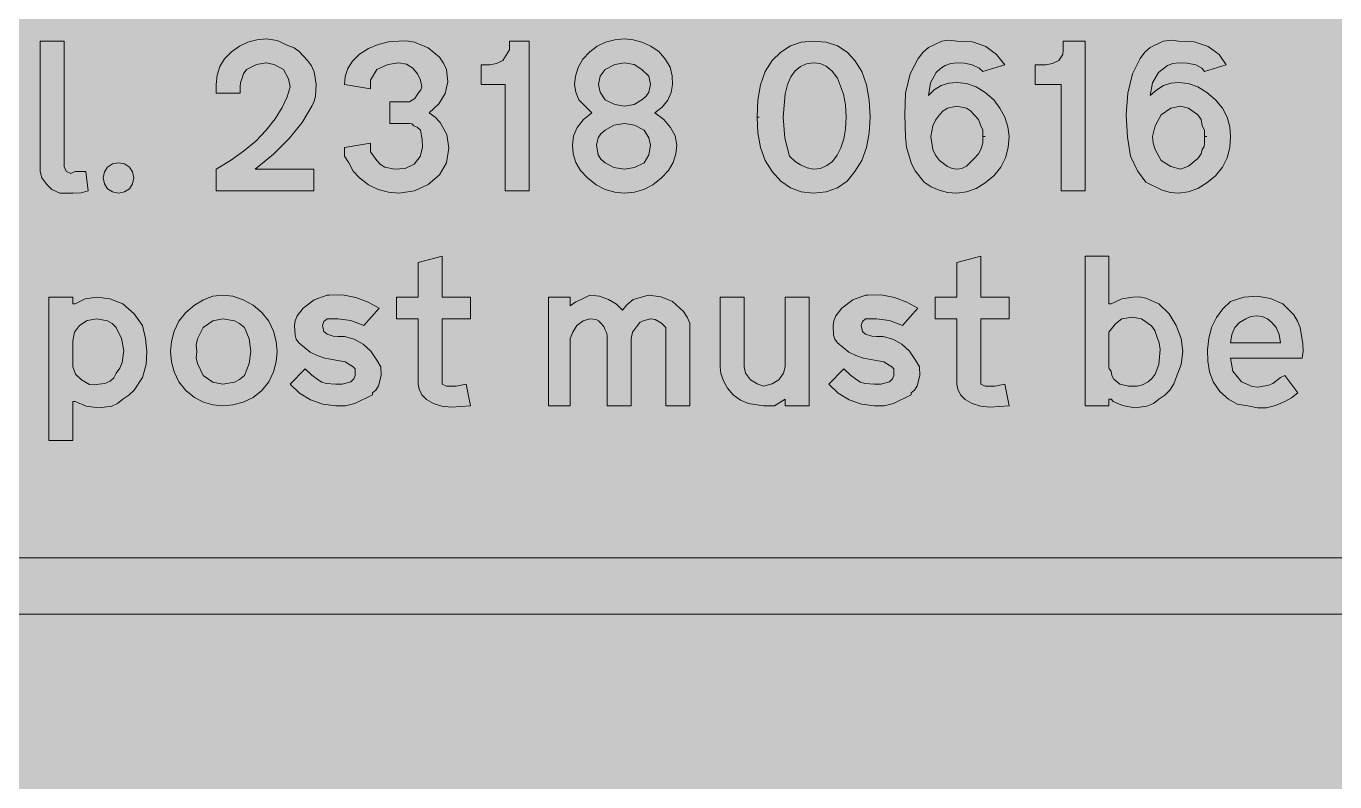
# Model space of a CAD drawing. Header units: metres. Extents: x 10 to 559, y 12 to 260.
# Drawn here: x 344.6 to 453.1, y 136.2 to 198.9 of the extents above; entities that cross this region are included whole.
import ezdxf

# ---------------------------------------------------------------- set-up
doc = ezdxf.new("R2010")
doc.units = ezdxf.units.M
for name, color, linetype, true_color in [('FILL_BLUE_0000FF', 7, 'Continuous', 0x0000ff), ('FILL_WHITE_FFFFFF', 7, 'Continuous', 0xffffff), ('STROKE_WHITE_FFFFFF', 7, 'Continuous', 0xffffff)]:
    doc.layers.add(name, color=color, linetype=linetype, true_color=true_color)

msp = doc.modelspace()

# ---------------------------------------------------------------- hatches: boundary and pattern name
at = {"layer": 'FILL_BLUE_0000FF', "true_color": 0x0000ff}
h = msp.add_hatch(color=7, dxfattribs=at)
h.dxf.hatch_style = 1
h.paths.add_polyline_path([(553.87, 259.97), (555.21, 259.58), (556.42, 258.96), (557.46, 258.12), (558.3, 256.98), (558.92, 255.74), (559.31, 254.42), (559.44, 253.08), (559.44, 19.26), (559.4, 17.91), (559.08, 16.56), (558.41, 15.32), (557.46, 14.22), (556.32, 13.28), (555.08, 12.6), (553.76, 12.2), (552.42, 12.06), (17.46, 12.06), (16.12, 12.19), (14.81, 12.6), (13.56, 13.28), (12.42, 14.22), (11.48, 15.36), (10.8, 16.61), (10.4, 17.92), (10.26, 19.26), (10.26, 253.08), (10.4, 254.34), (10.8, 255.6), (11.48, 256.93), (12.42, 258.12), (13.52, 259.04), (14.12, 259.36), (14.76, 259.56), (16.11, 259.97), (17.46, 260.1), (552.42, 260.1), (553.87, 259.97)])
at = {"layer": 'FILL_WHITE_FFFFFF', "true_color": 0xffffff}
h = msp.add_hatch(color=7, dxfattribs=at)
h.dxf.hatch_style = 1
h.paths.add_polyline_path([(345.78, 197.64), (347.76, 197.64), (347.76, 187.2), (347.94, 186.84), (348.3, 186.66), (348.66, 186.82), (349.02, 186.84), (349.56, 186.84), (349.74, 185.22), (349.18, 185.06), (348.48, 185.04), (347.4, 185.04), (346.73, 185.33), (346.32, 185.76), (345.92, 186.3), (345.78, 186.84), (345.78, 197.64)])
h = msp.add_hatch(color=7, dxfattribs=at)
h.dxf.hatch_style = 1
h.paths.add_polyline_path([(360.36, 193.32), (360.36, 194.04), (360.43, 194.82), (360.65, 195.53), (361.04, 196.17), (361.62, 196.74), (362.3, 197.21), (362.99, 197.55), (363.72, 197.75), (364.5, 197.82), (365.4, 197.69), (366.3, 197.28), (366.81, 197.08), (367.24, 196.79), (367.92, 196.02), (368.26, 195.58), (368.48, 195.1), (368.64, 194.04), (368.59, 193.07), (368.49, 192.65), (368.28, 192.24), (367.47, 190.89), (366.41, 189.56), (365.12, 188.27), (363.6, 187.02), (368.46, 187.02), (368.46, 185.22), (360.36, 185.22), (360.36, 187.02), (361.54, 187.73), (362.63, 188.51), (363.63, 189.35), (364.5, 190.26), (365.24, 191.2), (365.83, 192.13), (366.25, 193.02), (366.48, 193.86), (366.34, 194.51), (365.94, 195.3), (365.15, 195.71), (364.5, 195.84), (363.69, 195.71), (362.88, 195.3), (362.63, 194.94), (362.52, 194.58), (362.36, 194.22), (362.34, 193.86), (362.34, 193.32), (360.36, 193.32)])
h = msp.add_hatch(color=7, dxfattribs=at)
h.dxf.hatch_style = 1
h.paths.add_polyline_path([(377.28, 190.26), (377.01, 190.51), (376.74, 190.62), (376.56, 190.78), (376.38, 190.8), (374.76, 190.8), (374.76, 192.6), (376.02, 192.6), (376.2, 192.6), (376.31, 192.6), (376.38, 192.6), (376.81, 192.89), (377.1, 193.32), (377.31, 193.59), (377.39, 193.86), (377.28, 194.4), (377.05, 194.93), (376.65, 195.39), (376.12, 195.72), (375.48, 195.84), (374.58, 195.7), (373.68, 195.3), (373.14, 194.4), (373.14, 193.68), (370.98, 194.04), (371.05, 194.71), (371.27, 195.37), (371.66, 195.99), (372.24, 196.56), (372.97, 197.03), (373.79, 197.37), (374.64, 197.57), (375.48, 197.64), (376.14, 197.65), (376.78, 197.55), (377.93, 197.08), (378.85, 196.3), (379.19, 195.82), (379.44, 195.3), (379.54, 194.26), (379.33, 193.3), (378.81, 192.44), (378, 191.7), (378.5, 191.33), (378.91, 190.9), (379.46, 189.9), (379.65, 188.76), (379.44, 187.56), (378.85, 186.56), (377.93, 185.76), (376.78, 185.23), (375.48, 185.04), (374.64, 185.11), (373.79, 185.33), (372.97, 185.72), (372.24, 186.3), (371.72, 186.86), (371.34, 187.56), (370.98, 188.1), (370.98, 188.46), (370.98, 188.64), (370.98, 188.75), (370.98, 188.82), (373.14, 189.18), (373.14, 188.46), (373.68, 187.74), (373.98, 187.4), (374.33, 187.18), (375.12, 187.02), (376.02, 187.07), (376.76, 187.45), (377.27, 188.06), (377.46, 188.82), (377.44, 189.47), (377.28, 190.26)])
h = msp.add_hatch(color=7, dxfattribs=at)
h.dxf.hatch_style = 1
h.paths.add_polyline_path([(384.3, 185.22), (384.3, 194.04), (382.32, 194.04), (382.32, 195.66), (383.04, 195.66), (383.58, 195.77), (384.12, 196.02), (384.66, 196.92), (384.66, 197.64), (386.28, 197.64), (386.28, 185.22), (384.3, 185.22)])
h = msp.add_hatch(color=7, dxfattribs=at)
h.dxf.hatch_style = 1
h.paths.add_polyline_path([(398.39, 189.78), (398.52, 189), (398.45, 188.3), (398.23, 187.58), (397.84, 186.9), (397.26, 186.3), (396.55, 185.72), (395.8, 185.33), (395.01, 185.11), (394.2, 185.04), (393.39, 185.11), (392.6, 185.33), (391.85, 185.72), (391.14, 186.3), (390.56, 186.9), (390.17, 187.58), (389.95, 188.3), (389.88, 189), (389.98, 189.78), (390.28, 190.49), (390.79, 191.13), (391.5, 191.7), (390.42, 192.78), (390.17, 193.41), (390.06, 194.04), (390.13, 194.74), (390.35, 195.46), (390.74, 196.14), (391.32, 196.74), (391.92, 197.21), (392.62, 197.55), (393.4, 197.75), (394.2, 197.82), (394.9, 197.75), (395.64, 197.55), (396.38, 197.21), (397.08, 196.74), (397.6, 196.11), (397.98, 195.48), (398.14, 194.76), (398.16, 194.04), (398.06, 193.37), (397.78, 192.74), (397.32, 192.17), (396.72, 191.7), (397.46, 191.13), (398.02, 190.49), (398.39, 189.78)])
h.paths.add_polyline_path([(392.24, 189.96), (392.02, 189.63), (391.86, 189), (392.02, 188.21), (392.24, 187.86), (392.58, 187.56), (393.32, 187.16), (394.2, 187.02), (395.01, 187.16), (395.82, 187.56), (396.22, 188.21), (396.36, 189), (396.22, 189.63), (395.82, 190.26), (395.01, 190.67), (394.2, 190.8), (393.32, 190.67), (392.58, 190.26), (392.24, 189.96)], flags=16)
h.paths.add_polyline_path([(395.64, 192.78), (395.98, 193.08), (396.2, 193.41), (396.36, 194.04), (396.2, 194.74), (395.64, 195.3), (394.99, 195.71), (394.2, 195.84), (393.39, 195.71), (392.58, 195.3), (392.17, 194.74), (392.04, 194.04), (392.17, 193.41), (392.58, 192.78), (393.39, 192.38), (394.2, 192.24), (394.99, 192.38), (395.64, 192.78)], flags=16)
h = msp.add_hatch(color=7, dxfattribs=at)
h.dxf.hatch_style = 1
h.paths.add_polyline_path([(405.47, 194.02), (405.86, 195.11), (406.44, 196.02), (407.15, 196.73), (407.95, 197.24), (408.84, 197.54), (409.86, 197.64), (410.9, 197.54), (411.84, 197.24), (412.64, 196.73), (413.28, 196.02), (413.86, 195.11), (414.25, 194.02), (414.47, 192.75), (414.54, 191.34), (414.47, 190.03), (414.25, 188.82), (413.86, 187.75), (413.28, 186.84), (412.64, 186.03), (411.84, 185.47), (410.9, 185.14), (409.86, 185.04), (408.84, 185.14), (407.95, 185.47), (407.15, 186.03), (406.44, 186.84), (405.86, 187.75), (405.47, 188.82), (405.25, 190.03), (405.18, 191.34), (405.25, 192.75), (405.47, 194.02)])
h.paths.add_polyline_path([(410.97, 187.32), (411.43, 187.67), (411.82, 188.17), (412.13, 188.79), (412.37, 189.53), (412.51, 190.38), (412.56, 191.34), (412.5, 192.35), (412.33, 193.23), (411.84, 194.58), (411.4, 195.16), (410.92, 195.55), (410.4, 195.77), (409.86, 195.84), (409.29, 195.76), (408.78, 195.54), (408.35, 195.18), (407.99, 194.67), (407.71, 194.03), (407.51, 193.26), (407.34, 191.34), (407.47, 189.59), (407.88, 188.1), (408.33, 187.67), (408.78, 187.38), (409.32, 187.13), (409.86, 187.02), (410.44, 187.09), (410.97, 187.32)], flags=16)
h = msp.add_hatch(color=7, dxfattribs=at)
h.dxf.hatch_style = 1
h.paths.add_polyline_path([(420.26, 185.29), (419.61, 185.57), (419.04, 185.94), (418.28, 186.88), (417.98, 187.46), (417.78, 188.1), (417.57, 188.84), (417.47, 189.67), (417.42, 191.52), (417.48, 193.33), (417.87, 194.92), (418.53, 196.2), (418.95, 196.71), (419.4, 197.1), (420.48, 197.64), (421.04, 197.71), (421.74, 197.64), (423.02, 197.58), (424.13, 197.19), (425.03, 196.53), (425.7, 195.66), (423.9, 195.12), (423.59, 195.39), (423, 195.66), (422.37, 195.82), (421.74, 195.84), (421.23, 195.78), (420.77, 195.62), (420.37, 195.37), (420.03, 195.03), (419.56, 194.17), (419.4, 193.14), (419.87, 193.61), (420.44, 193.95), (421.07, 194.15), (421.74, 194.22), (422.55, 194.12), (423.34, 193.84), (424.09, 193.38), (424.8, 192.78), (425.3, 192.07), (425.7, 191.32), (425.96, 190.53), (426.06, 189.72), (425.99, 188.81), (425.77, 187.96), (425.38, 187.19), (424.8, 186.48), (424.09, 185.88), (423.34, 185.42), (422.55, 185.14), (421.74, 185.04), (420.96, 185.1), (420.26, 185.29)])
h.paths.add_polyline_path([(423.9, 190.26), (423.72, 190.62), (423.52, 191.14), (423.18, 191.52), (422.88, 191.86), (422.53, 192.08), (421.74, 192.24), (420.95, 192.08), (420.6, 191.86), (420.3, 191.52), (419.96, 191.09), (419.74, 190.62), (419.58, 189.72), (419.74, 188.66), (419.96, 188.18), (420.3, 187.74), (420.95, 187.24), (421.34, 187.08), (421.74, 187.02), (422.14, 187.08), (422.53, 187.27), (423.18, 187.92), (423.52, 188.28), (423.72, 188.64), (423.9, 189.18), (423.9, 189.54), (423.9, 189.72), (423.9, 189.9), (423.9, 190.26)], flags=16)
h = msp.add_hatch(color=7, dxfattribs=at)
h.dxf.hatch_style = 1
h.paths.add_polyline_path([(430.38, 185.22), (430.38, 194.04), (428.22, 194.04), (428.22, 195.66), (429.12, 195.66), (429.66, 195.77), (430.2, 196.02), (430.52, 196.54), (430.56, 196.92), (430.56, 197.64), (432.36, 197.64), (432.36, 185.22), (430.38, 185.22)])
h = msp.add_hatch(color=7, dxfattribs=at)
h.dxf.hatch_style = 1
h.paths.add_polyline_path([(438.75, 185.29), (437.4, 185.94), (436.7, 186.88), (436.14, 188.1), (435.89, 189.67), (435.78, 191.52), (435.91, 193.33), (436.3, 194.92), (436.92, 196.2), (437.31, 196.71), (437.76, 197.1), (438.84, 197.64), (439.54, 197.71), (440.1, 197.64), (441.4, 197.58), (442.55, 197.19), (443.47, 196.53), (444.06, 195.66), (442.26, 195.12), (442.04, 195.39), (441.54, 195.66), (440.82, 195.82), (440.1, 195.84), (439.64, 195.78), (439.2, 195.62), (438.46, 195.03), (437.95, 194.17), (437.76, 193.14), (438.3, 193.61), (438.86, 193.95), (439.46, 194.15), (440.1, 194.22), (440.91, 194.12), (441.7, 193.84), (442.45, 193.38), (443.16, 192.78), (443.74, 192.07), (444.13, 191.32), (444.35, 190.53), (444.42, 189.72), (444.35, 188.81), (444.13, 187.96), (443.74, 187.19), (443.16, 186.48), (442.45, 185.88), (441.7, 185.42), (440.91, 185.14), (440.1, 185.04), (439.43, 185.1), (438.75, 185.29)])
h.paths.add_polyline_path([(442.26, 190.26), (442.08, 190.62), (441.97, 191.14), (441.72, 191.52), (440.93, 192.08), (440.28, 192.24), (439.47, 192.08), (438.66, 191.52), (438.17, 190.62), (437.94, 189.72), (438, 189.18), (438.17, 188.66), (438.66, 187.74), (439.47, 187.24), (440.28, 187.02), (440.93, 187.27), (441.72, 187.92), (441.97, 188.28), (442.08, 188.64), (442.24, 188.91), (442.26, 189.18), (442.26, 189.54), (442.26, 189.72), (442.26, 189.9), (442.26, 190.26)], flags=16)
h = msp.add_hatch(color=7, dxfattribs=at)
h.dxf.hatch_style = 1
h.paths.add_polyline_path([(353.42, 185.8), (353.16, 185.4), (352.76, 185.14), (352.26, 185.04), (351.76, 185.14), (351.36, 185.4), (351.1, 185.8), (351, 186.3), (351.1, 186.8), (351.36, 187.2), (351.76, 187.46), (352.26, 187.56), (352.76, 187.46), (353.16, 187.2), (353.42, 186.8), (353.52, 186.3), (353.42, 185.8)])
h = msp.add_hatch(color=7, dxfattribs=at)
h.dxf.hatch_style = 1
h.paths.add_polyline_path([(381.42, 167.4), (379.82, 167.29), (379.07, 167.37), (378.36, 167.58), (377.78, 167.91), (377.39, 168.32), (377.17, 168.77), (377.1, 169.2), (377.1, 174.6), (375.3, 174.6), (375.3, 176.4), (377.1, 176.4), (377.1, 179.28), (379.08, 179.82), (379.08, 176.4), (381.42, 176.4), (381.42, 174.6), (379.08, 174.6), (379.08, 169.56), (379.08, 169.2), (379.44, 169.02), (380.25, 169.04), (381.06, 169.2), (381.42, 167.4)])
h = msp.add_hatch(color=7, dxfattribs=at)
h.dxf.hatch_style = 1
h.paths.add_polyline_path([(426.06, 167.4), (424.46, 167.29), (423.71, 167.37), (423, 167.58), (422.42, 167.91), (422.03, 168.32), (421.81, 168.77), (421.74, 169.2), (421.74, 174.6), (419.94, 174.6), (419.94, 176.4), (421.74, 176.4), (421.74, 179.28), (423.72, 179.82), (423.72, 176.4), (426.06, 176.4), (426.06, 174.6), (423.72, 174.6), (423.72, 169.56), (423.72, 169.2), (424.08, 169.02), (424.89, 169.04), (425.7, 169.2), (426.06, 167.4)])
h = msp.add_hatch(color=7, dxfattribs=at)
h.dxf.hatch_style = 1
h.paths.add_polyline_path([(436.86, 176.44), (437.4, 176.33), (438.48, 175.86), (439.34, 175.03), (439.92, 174.06), (440.33, 172.98), (440.46, 171.9), (440.33, 170.82), (439.92, 169.74), (439.72, 169.21), (439.4, 168.71), (438.98, 168.27), (438.48, 167.94), (438.02, 167.6), (437.49, 167.38), (436.5, 167.22), (435.46, 167.42), (434.7, 167.76), (434.52, 167.94), (434.41, 167.94), (434.34, 167.94), (434.34, 167.76), (434.34, 167.4), (432.36, 167.4), (432.36, 179.82), (434.34, 179.82), (434.34, 175.86), (434.52, 175.86), (435.42, 176.27), (436.32, 176.4), (436.86, 176.44)])
h.paths.add_polyline_path([(437.58, 169.38), (437.92, 169.68), (438.17, 170.03), (438.48, 170.82), (438.59, 172.06), (438.51, 172.62), (438.3, 173.16), (438.13, 173.64), (437.87, 174.02), (437.04, 174.6), (436.3, 174.74), (435.42, 174.6), (434.88, 174.2), (434.34, 173.52), (434.34, 172.62), (434.34, 171.18), (434.34, 170.64), (434.36, 170.46), (434.52, 170.28), (434.58, 169.91), (434.75, 169.61), (435.24, 169.2), (435.96, 169.04), (436.68, 169.02), (437.13, 169.13), (437.58, 169.38)], flags=16)
h = msp.add_hatch(color=7, dxfattribs=at)
h.dxf.hatch_style = 1
h.paths.add_polyline_path([(351.54, 176.27), (352.62, 175.86), (353.57, 175.03), (354.24, 174.06), (354.49, 172.98), (354.6, 171.9), (354.56, 170.82), (354.24, 169.74), (353.57, 168.71), (353.13, 168.27), (352.62, 167.94), (352.18, 167.6), (351.7, 167.38), (350.64, 167.22), (349.58, 167.36), (348.66, 167.76), (348.55, 167.76), (348.48, 167.76), (348.48, 167.65), (348.48, 167.58), (348.48, 164.52), (346.5, 164.52), (346.5, 176.4), (348.48, 176.4), (348.48, 175.86), (348.66, 175.86), (349.49, 176.27), (350.46, 176.4), (351.54, 176.27)])
h.paths.add_polyline_path([(348.48, 172.8), (348.48, 170.64), (348.71, 170.03), (349.2, 169.56), (349.85, 169.18), (350.24, 169.13), (350.64, 169.2), (351.14, 169.26), (351.56, 169.45), (351.88, 169.73), (352.08, 170.1), (352.37, 170.53), (352.56, 170.99), (352.69, 171.99), (352.51, 172.99), (352.08, 173.88), (351.75, 174.22), (351.34, 174.44), (350.46, 174.6), (349.67, 174.47), (349.02, 174.06), (348.62, 173.5), (348.48, 172.8)], flags=16)
h = msp.add_hatch(color=7, dxfattribs=at)
h.dxf.hatch_style = 1
h.paths.add_polyline_path([(356.87, 173.59), (357.26, 174.41), (357.84, 175.14), (358.55, 175.74), (359.3, 176.2), (360.09, 176.48), (360.9, 176.58), (361.74, 176.48), (362.59, 176.2), (363.41, 175.74), (364.14, 175.14), (364.72, 174.41), (365.11, 173.59), (365.33, 172.74), (365.4, 171.9), (365.33, 171.06), (365.11, 170.21), (364.72, 169.39), (364.14, 168.66), (363.41, 168.08), (362.59, 167.69), (361.74, 167.47), (360.9, 167.4), (360.09, 167.47), (359.3, 167.69), (358.55, 168.08), (357.84, 168.66), (357.26, 169.39), (356.87, 170.21), (356.65, 171.06), (356.58, 171.9), (356.65, 172.74), (356.87, 173.59)])
h.paths.add_polyline_path([(359.28, 173.88), (358.81, 172.96), (358.7, 172.44), (358.74, 171.9), (358.7, 171.39), (358.81, 170.91), (359.28, 169.92), (360.09, 169.36), (360.9, 169.2), (361.87, 169.36), (362.29, 169.58), (362.7, 169.92), (363.1, 170.91), (363.24, 171.9), (363.1, 172.96), (362.7, 173.88), (362.29, 174.22), (361.87, 174.44), (360.9, 174.6), (360.09, 174.44), (359.28, 173.88)], flags=16)
h = msp.add_hatch(color=7, dxfattribs=at)
h.dxf.hatch_style = 1
h.paths.add_polyline_path([(370.06, 173.18), (370.44, 173.16), (370.8, 173.16), (370.98, 173.16), (371.78, 172.93), (372.53, 172.51), (373.18, 171.92), (373.68, 171.18), (373.99, 170.62), (374.04, 169.92), (373.81, 169.07), (373.58, 168.71), (373.32, 168.48), (373.32, 168.3), (371.86, 167.58), (371.07, 167.39), (370.26, 167.4), (369.19, 167.53), (368.17, 167.9), (367.25, 168.46), (366.48, 169.2), (367.74, 170.46), (368.28, 169.94), (368.82, 169.56), (369.12, 169.35), (369.47, 169.25), (370.26, 169.2), (370.8, 169.2), (371.52, 169.38), (371.77, 169.65), (371.88, 169.92), (371.88, 170.46), (371.7, 170.64), (371.05, 171.05), (370.26, 171.18), (369.36, 171.36), (368.72, 171.56), (368.15, 171.86), (367.2, 172.62), (366.99, 172.92), (366.89, 173.27), (366.84, 174.06), (366.9, 174.46), (367.07, 174.85), (367.56, 175.5), (368.48, 176.18), (369.54, 176.58), (369.72, 176.58), (370.82, 176.59), (371.92, 176.38), (372.96, 176), (373.86, 175.5), (372.6, 174.06), (371.52, 174.47), (370.44, 174.6), (369.72, 174.6), (369.54, 174.6), (369.29, 174.4), (369.18, 174.06), (369.29, 173.57), (369.54, 173.34), (370.06, 173.18)])
h = msp.add_hatch(color=7, dxfattribs=at)
h.dxf.hatch_style = 1
h.paths.add_polyline_path([(399.6, 167.4), (397.62, 167.4), (397.62, 173.16), (397.62, 173.88), (397.26, 174.24), (396.74, 174.55), (396.36, 174.6), (395.75, 174.46), (395.47, 174.3), (395.28, 174.06), (394.87, 173.52), (394.74, 172.98), (394.74, 167.4), (392.76, 167.4), (392.76, 173.16), (392.74, 173.43), (392.58, 173.7), (392.47, 173.97), (392.22, 174.24), (392.05, 174.45), (391.84, 174.55), (391.32, 174.6), (390.78, 174.46), (390.24, 174.06), (389.9, 173.52), (389.7, 172.98), (389.7, 167.4), (387.9, 167.4), (387.9, 176.4), (389.7, 176.4), (389.7, 175.68), (390.15, 176.02), (390.6, 176.22), (391.32, 176.58), (392.12, 176.48), (392.87, 176.22), (393.52, 175.82), (394.02, 175.32), (394.4, 175.77), (394.92, 176.22), (396.18, 176.58), (397.24, 176.45), (398.16, 176.04), (399.08, 175.21), (399.4, 174.75), (399.6, 174.24), (399.6, 174.06), (399.6, 173.99), (399.6, 173.88), (399.6, 167.4)])
h = msp.add_hatch(color=7, dxfattribs=at)
h.dxf.hatch_style = 1
h.paths.add_polyline_path([(404.46, 167.58), (403.8, 167.86), (403.2, 168.3), (402.73, 168.87), (402.39, 169.47), (402.19, 170.07), (402.12, 170.64), (402.12, 176.4), (404.1, 176.4), (404.1, 170.64), (404.23, 170.1), (404.64, 169.56), (405.18, 169.22), (405.72, 169.02), (406.42, 169.22), (406.98, 169.56), (407.38, 170.1), (407.52, 170.64), (407.52, 176.4), (409.5, 176.4), (409.5, 167.4), (407.52, 167.4), (407.52, 167.94), (406.62, 167.4), (405.72, 167.4), (404.46, 167.58)])
h = msp.add_hatch(color=7, dxfattribs=at)
h.dxf.hatch_style = 1
h.paths.add_polyline_path([(414.7, 173.18), (415.08, 173.16), (415.44, 173.16), (415.62, 173.16), (416.42, 172.93), (417.17, 172.51), (417.82, 171.92), (418.32, 171.18), (418.63, 170.62), (418.68, 169.92), (418.45, 169.07), (418.22, 168.71), (417.96, 168.48), (417.96, 168.3), (416.5, 167.58), (415.71, 167.39), (414.9, 167.4), (413.83, 167.53), (412.81, 167.9), (411.89, 168.46), (411.12, 169.2), (412.38, 170.46), (412.92, 169.94), (413.46, 169.56), (413.76, 169.35), (414.11, 169.25), (414.9, 169.2), (415.44, 169.2), (416.16, 169.38), (416.41, 169.65), (416.52, 169.92), (416.52, 170.46), (416.34, 170.64), (415.69, 171.05), (414.9, 171.18), (414, 171.36), (413.36, 171.56), (412.78, 171.86), (411.84, 172.62), (411.63, 172.92), (411.52, 173.27), (411.48, 174.06), (411.54, 174.46), (411.7, 174.85), (412.2, 175.5), (413.12, 176.18), (414.18, 176.58), (414.36, 176.58), (415.46, 176.59), (416.56, 176.38), (417.6, 176), (418.5, 175.5), (417.24, 174.06), (416.16, 174.47), (415.08, 174.6), (414.36, 174.6), (414.18, 174.6), (413.93, 174.4), (413.82, 174.06), (413.93, 173.57), (414.18, 173.34), (414.7, 173.18)])
h = msp.add_hatch(color=7, dxfattribs=at)
h.dxf.hatch_style = 1
h.paths.add_polyline_path([(444.24, 167.94), (443.54, 168.59), (442.98, 169.38), (442.67, 170.22), (442.53, 171.11), (442.52, 172.04), (442.62, 172.98), (442.85, 173.89), (443.25, 174.71), (443.78, 175.44), (444.42, 176.04), (445.53, 176.42), (446.65, 176.49), (447.74, 176.29), (448.74, 175.86), (449.66, 174.94), (449.98, 174.42), (450.18, 173.88), (450.41, 172.55), (450.43, 171.93), (450.36, 171.36), (444.42, 171.36), (444.6, 170.28), (445.32, 169.38), (446.22, 169), (446.69, 168.95), (447.12, 169.02), (447.52, 169.08), (447.91, 169.25), (448.56, 169.74), (448.92, 169.92), (450, 168.48), (449.46, 168.05), (448.92, 167.76), (448.14, 167.43), (447.39, 167.24), (446.64, 167.23), (445.86, 167.4), (444.98, 167.54), (444.24, 167.94)])
h.paths.add_polyline_path([(448.45, 173.32), (448.2, 173.88), (447.84, 174.31), (447.48, 174.6), (447.05, 174.8), (446.58, 174.87), (446.11, 174.8), (445.68, 174.6), (445.16, 174.31), (444.78, 173.88), (444.53, 173.32), (444.42, 172.62), (448.56, 172.62), (448.45, 173.32)], flags=16)
h = msp.add_hatch(color=7, dxfattribs=at)
h.dxf.hatch_style = 1
h.paths.add_polyline_path([(492.3, 159.48), (499.32, 159.48), (506.34, 152.46), (499.32, 145.26), (492.3, 145.26), (496.98, 150.12), (63.54, 150.12), (63.54, 154.8), (496.98, 154.8), (492.3, 159.48)])

# ---------------------------------------------------------------- linework, layer by layer
at = {"layer": 'FILL_WHITE_FFFFFF', "lineweight": 0, "true_color": 0xffffff}
for points in [[(345.78, 197.64), (347.76, 197.64), (347.76, 187.2), (347.94, 186.84), (348.3, 186.66), (348.66, 186.82), (349.02, 186.84), (349.56, 186.84), (349.74, 185.22), (349.18, 185.06), (348.48, 185.04), (347.4, 185.04), (346.73, 185.33), (346.32, 185.76), (345.92, 186.3), (345.78, 186.84)], [(360.36, 193.32), (360.36, 194.04), (360.43, 194.82), (360.65, 195.53), (361.04, 196.17), (361.62, 196.74), (362.3, 197.21), (362.99, 197.55), (363.72, 197.75), (364.5, 197.82), (365.4, 197.69), (366.3, 197.28), (366.81, 197.08), (367.24, 196.79), (367.92, 196.02), (368.26, 195.58), (368.48, 195.1), (368.64, 194.04), (368.59, 193.07), (368.49, 192.65), (368.28, 192.24), (367.47, 190.89), (366.41, 189.56), (365.12, 188.27), (363.6, 187.02), (368.46, 187.02), (368.46, 185.22), (360.36, 185.22), (360.36, 187.02), (361.54, 187.73), (362.63, 188.51), (363.63, 189.35), (364.5, 190.26), (365.24, 191.2), (365.83, 192.13), (366.25, 193.02), (366.48, 193.86), (366.34, 194.51), (365.94, 195.3), (365.15, 195.71), (364.5, 195.84), (363.69, 195.71), (362.88, 195.3), (362.63, 194.94), (362.52, 194.58), (362.36, 194.22), (362.34, 193.86), (362.34, 193.32)], [(377.28, 190.26), (377.01, 190.51), (376.74, 190.62), (376.56, 190.78), (376.38, 190.8), (374.76, 190.8), (374.76, 192.6), (376.02, 192.6), (376.2, 192.6), (376.31, 192.6), (376.38, 192.6), (376.81, 192.89), (377.1, 193.32), (377.31, 193.59), (377.39, 193.86), (377.28, 194.4), (377.05, 194.93), (376.65, 195.39), (376.12, 195.72), (375.48, 195.84), (374.58, 195.7), (373.68, 195.3), (373.14, 194.4), (373.14, 193.68), (370.98, 194.04), (371.05, 194.71), (371.27, 195.37), (371.66, 195.99), (372.24, 196.56), (372.97, 197.03), (373.79, 197.37), (374.64, 197.57), (375.48, 197.64), (376.14, 197.65), (376.78, 197.55), (377.93, 197.08), (378.85, 196.3), (379.19, 195.82), (379.44, 195.3), (379.54, 194.26), (379.33, 193.3), (378.81, 192.44), (378, 191.7), (378.5, 191.33), (378.91, 190.9), (379.46, 189.9), (379.65, 188.76), (379.44, 187.56), (378.85, 186.56), (377.93, 185.76), (376.78, 185.23), (375.48, 185.04), (374.64, 185.11), (373.79, 185.33), (372.97, 185.72), (372.24, 186.3), (371.72, 186.86), (371.34, 187.56), (370.98, 188.1), (370.98, 188.46), (370.98, 188.64), (370.98, 188.75), (370.98, 188.82), (373.14, 189.18), (373.14, 188.46), (373.68, 187.74), (373.98, 187.4), (374.33, 187.18), (375.12, 187.02), (376.02, 187.07), (376.76, 187.45), (377.27, 188.06), (377.46, 188.82), (377.44, 189.47)], [(384.3, 185.22), (384.3, 194.04), (382.32, 194.04), (382.32, 195.66), (383.04, 195.66), (383.58, 195.77), (384.12, 196.02), (384.66, 196.92), (384.66, 197.64), (386.28, 197.64), (386.28, 185.22)], [(398.39, 189.78), (398.52, 189), (398.45, 188.3), (398.23, 187.58), (397.84, 186.9), (397.26, 186.3), (396.55, 185.72), (395.8, 185.33), (395.01, 185.11), (394.2, 185.04), (393.39, 185.11), (392.6, 185.33), (391.85, 185.72), (391.14, 186.3), (390.56, 186.9), (390.17, 187.58), (389.95, 188.3), (389.88, 189), (389.98, 189.78), (390.28, 190.49), (390.79, 191.13), (391.5, 191.7), (390.42, 192.78), (390.17, 193.41), (390.06, 194.04), (390.13, 194.74), (390.35, 195.46), (390.74, 196.14), (391.32, 196.74), (391.92, 197.21), (392.62, 197.55), (393.4, 197.75), (394.2, 197.82), (394.9, 197.75), (395.64, 197.55), (396.38, 197.21), (397.08, 196.74), (397.6, 196.11), (397.98, 195.48), (398.14, 194.76), (398.16, 194.04), (398.06, 193.37), (397.78, 192.74), (397.32, 192.17), (396.72, 191.7), (397.46, 191.13), (398.02, 190.49)], [(405.47, 194.02), (405.86, 195.11), (406.44, 196.02), (407.15, 196.73), (407.95, 197.24), (408.84, 197.54), (409.86, 197.64), (410.9, 197.54), (411.84, 197.24), (412.64, 196.73), (413.28, 196.02), (413.86, 195.11), (414.25, 194.02), (414.47, 192.75), (414.54, 191.34), (414.47, 190.03), (414.25, 188.82), (413.86, 187.75), (413.28, 186.84), (412.64, 186.03), (411.84, 185.47), (410.9, 185.14), (409.86, 185.04), (408.84, 185.14), (407.95, 185.47), (407.15, 186.03), (406.44, 186.84), (405.86, 187.75), (405.47, 188.82), (405.25, 190.03), (405.18, 191.34), (405.25, 192.75)], [(420.26, 185.29), (419.61, 185.57), (419.04, 185.94), (418.28, 186.88), (417.98, 187.46), (417.78, 188.1), (417.57, 188.84), (417.47, 189.67), (417.42, 191.52), (417.48, 193.33), (417.87, 194.92), (418.53, 196.2), (418.95, 196.71), (419.4, 197.1), (420.48, 197.64), (421.04, 197.71), (421.74, 197.64), (423.02, 197.58), (424.13, 197.19), (425.03, 196.53), (425.7, 195.66), (423.9, 195.12), (423.59, 195.39), (423, 195.66), (422.37, 195.82), (421.74, 195.84), (421.23, 195.78), (420.77, 195.62), (420.37, 195.37), (420.03, 195.03), (419.56, 194.17), (419.4, 193.14), (419.87, 193.61), (420.44, 193.95), (421.07, 194.15), (421.74, 194.22), (422.55, 194.12), (423.34, 193.84), (424.09, 193.38), (424.8, 192.78), (425.3, 192.07), (425.7, 191.32), (425.96, 190.53), (426.06, 189.72), (425.99, 188.81), (425.77, 187.96), (425.38, 187.19), (424.8, 186.48), (424.09, 185.88), (423.34, 185.42), (422.55, 185.14), (421.74, 185.04), (420.96, 185.1)], [(430.38, 185.22), (430.38, 194.04), (428.22, 194.04), (428.22, 195.66), (429.12, 195.66), (429.66, 195.77), (430.2, 196.02), (430.52, 196.54), (430.56, 196.92), (430.56, 197.64), (432.36, 197.64), (432.36, 185.22)], [(438.75, 185.29), (437.4, 185.94), (436.7, 186.88), (436.14, 188.1), (435.89, 189.67), (435.78, 191.52), (435.91, 193.33), (436.3, 194.92), (436.92, 196.2), (437.31, 196.71), (437.76, 197.1), (438.84, 197.64), (439.54, 197.71), (440.1, 197.64), (441.4, 197.58), (442.55, 197.19), (443.47, 196.53), (444.06, 195.66), (442.26, 195.12), (442.04, 195.39), (441.54, 195.66), (440.82, 195.82), (440.1, 195.84), (439.64, 195.78), (439.2, 195.62), (438.46, 195.03), (437.95, 194.17), (437.76, 193.14), (438.3, 193.61), (438.86, 193.95), (439.46, 194.15), (440.1, 194.22), (440.91, 194.12), (441.7, 193.84), (442.45, 193.38), (443.16, 192.78), (443.74, 192.07), (444.13, 191.32), (444.35, 190.53), (444.42, 189.72), (444.35, 188.81), (444.13, 187.96), (443.74, 187.19), (443.16, 186.48), (442.45, 185.88), (441.7, 185.42), (440.91, 185.14), (440.1, 185.04), (439.43, 185.1)], [(395.64, 192.78), (395.98, 193.08), (396.2, 193.41), (396.36, 194.04), (396.2, 194.74), (395.64, 195.3), (394.99, 195.71), (394.2, 195.84), (393.39, 195.71), (392.58, 195.3), (392.17, 194.74), (392.04, 194.04), (392.17, 193.41), (392.58, 192.78), (393.39, 192.38), (394.2, 192.24), (394.99, 192.38)], [(410.97, 187.32), (411.43, 187.67), (411.82, 188.17), (412.13, 188.79), (412.37, 189.53), (412.51, 190.38), (412.56, 191.34), (412.5, 192.35), (412.33, 193.23), (411.84, 194.58), (411.4, 195.16), (410.92, 195.55), (410.4, 195.77), (409.86, 195.84), (409.29, 195.76), (408.78, 195.54), (408.35, 195.18), (407.99, 194.67), (407.71, 194.03), (407.51, 193.26), (407.34, 191.34), (407.47, 189.59), (407.88, 188.1), (408.33, 187.67), (408.78, 187.38), (409.32, 187.13), (409.86, 187.02), (410.44, 187.09)], [(423.9, 190.26), (423.72, 190.62), (423.52, 191.14), (423.18, 191.52), (422.88, 191.86), (422.53, 192.08), (421.74, 192.24), (420.95, 192.08), (420.6, 191.86), (420.3, 191.52), (419.96, 191.09), (419.74, 190.62), (419.58, 189.72), (419.74, 188.66), (419.96, 188.18), (420.3, 187.74), (420.95, 187.24), (421.34, 187.08), (421.74, 187.02), (422.14, 187.08), (422.53, 187.27), (423.18, 187.92), (423.52, 188.28), (423.72, 188.64), (423.9, 189.18), (423.9, 189.54), (423.9, 189.72), (423.9, 189.9)], [(442.26, 190.26), (442.08, 190.62), (441.97, 191.14), (441.72, 191.52), (440.93, 192.08), (440.28, 192.24), (439.47, 192.08), (438.66, 191.52), (438.17, 190.62), (437.94, 189.72), (438, 189.18), (438.17, 188.66), (438.66, 187.74), (439.47, 187.24), (440.28, 187.02), (440.93, 187.27), (441.72, 187.92), (441.97, 188.28), (442.08, 188.64), (442.24, 188.91), (442.26, 189.18), (442.26, 189.54), (442.26, 189.72), (442.26, 189.9)], [(392.24, 189.96), (392.02, 189.63), (391.86, 189), (392.02, 188.21), (392.24, 187.86), (392.58, 187.56), (393.32, 187.16), (394.2, 187.02), (395.01, 187.16), (395.82, 187.56), (396.22, 188.21), (396.36, 189), (396.22, 189.63), (395.82, 190.26), (395.01, 190.67), (394.2, 190.8), (393.32, 190.67), (392.58, 190.26)], [(353.42, 185.8), (353.16, 185.4), (352.76, 185.14), (352.26, 185.04), (351.76, 185.14), (351.36, 185.4), (351.1, 185.8), (351, 186.3), (351.1, 186.8), (351.36, 187.2), (351.76, 187.46), (352.26, 187.56), (352.76, 187.46), (353.16, 187.2), (353.42, 186.8), (353.52, 186.3)], [(381.42, 167.4), (379.82, 167.29), (379.07, 167.37), (378.36, 167.58), (377.78, 167.91), (377.39, 168.32), (377.17, 168.77), (377.1, 169.2), (377.1, 174.6), (375.3, 174.6), (375.3, 176.4), (377.1, 176.4), (377.1, 179.28), (379.08, 179.82), (379.08, 176.4), (381.42, 176.4), (381.42, 174.6), (379.08, 174.6), (379.08, 169.56), (379.08, 169.2), (379.44, 169.02), (380.25, 169.04), (381.06, 169.2)], [(426.06, 167.4), (424.46, 167.29), (423.71, 167.37), (423, 167.58), (422.42, 167.91), (422.03, 168.32), (421.81, 168.77), (421.74, 169.2), (421.74, 174.6), (419.94, 174.6), (419.94, 176.4), (421.74, 176.4), (421.74, 179.28), (423.72, 179.82), (423.72, 176.4), (426.06, 176.4), (426.06, 174.6), (423.72, 174.6), (423.72, 169.56), (423.72, 169.2), (424.08, 169.02), (424.89, 169.04), (425.7, 169.2)], [(436.86, 176.44), (437.4, 176.33), (438.48, 175.86), (439.34, 175.03), (439.92, 174.06), (440.33, 172.98), (440.46, 171.9), (440.33, 170.82), (439.92, 169.74), (439.72, 169.21), (439.4, 168.71), (438.98, 168.27), (438.48, 167.94), (438.02, 167.6), (437.49, 167.38), (436.5, 167.22), (435.46, 167.42), (434.7, 167.76), (434.52, 167.94), (434.41, 167.94), (434.34, 167.94), (434.34, 167.76), (434.34, 167.4), (432.36, 167.4), (432.36, 179.82), (434.34, 179.82), (434.34, 175.86), (434.52, 175.86), (435.42, 176.27), (436.32, 176.4)], [(351.54, 176.27), (352.62, 175.86), (353.57, 175.03), (354.24, 174.06), (354.49, 172.98), (354.6, 171.9), (354.56, 170.82), (354.24, 169.74), (353.57, 168.71), (353.13, 168.27), (352.62, 167.94), (352.18, 167.6), (351.7, 167.38), (350.64, 167.22), (349.58, 167.36), (348.66, 167.76), (348.55, 167.76), (348.48, 167.76), (348.48, 167.65), (348.48, 167.58), (348.48, 164.52), (346.5, 164.52), (346.5, 176.4), (348.48, 176.4), (348.48, 175.86), (348.66, 175.86), (349.49, 176.27), (350.46, 176.4)], [(356.87, 173.59), (357.26, 174.41), (357.84, 175.14), (358.55, 175.74), (359.3, 176.2), (360.09, 176.48), (360.9, 176.58), (361.74, 176.48), (362.59, 176.2), (363.41, 175.74), (364.14, 175.14), (364.72, 174.41), (365.11, 173.59), (365.33, 172.74), (365.4, 171.9), (365.33, 171.06), (365.11, 170.21), (364.72, 169.39), (364.14, 168.66), (363.41, 168.08), (362.59, 167.69), (361.74, 167.47), (360.9, 167.4), (360.09, 167.47), (359.3, 167.69), (358.55, 168.08), (357.84, 168.66), (357.26, 169.39), (356.87, 170.21), (356.65, 171.06), (356.58, 171.9), (356.65, 172.74)], [(370.06, 173.18), (370.44, 173.16), (370.8, 173.16), (370.98, 173.16), (371.78, 172.93), (372.53, 172.51), (373.18, 171.92), (373.68, 171.18), (373.99, 170.62), (374.04, 169.92), (373.81, 169.07), (373.58, 168.71), (373.32, 168.48), (373.32, 168.3), (371.86, 167.58), (371.07, 167.39), (370.26, 167.4), (369.19, 167.53), (368.17, 167.9), (367.25, 168.46), (366.48, 169.2), (367.74, 170.46), (368.28, 169.94), (368.82, 169.56), (369.12, 169.35), (369.47, 169.25), (370.26, 169.2), (370.8, 169.2), (371.52, 169.38), (371.77, 169.65), (371.88, 169.92), (371.88, 170.46), (371.7, 170.64), (371.05, 171.05), (370.26, 171.18), (369.36, 171.36), (368.72, 171.56), (368.15, 171.86), (367.2, 172.62), (366.99, 172.92), (366.89, 173.27), (366.84, 174.06), (366.9, 174.46), (367.07, 174.85), (367.56, 175.5), (368.48, 176.18), (369.54, 176.58), (369.72, 176.58), (370.82, 176.59), (371.92, 176.38), (372.96, 176), (373.86, 175.5), (372.6, 174.06), (371.52, 174.47), (370.44, 174.6), (369.72, 174.6), (369.54, 174.6), (369.29, 174.4), (369.18, 174.06), (369.29, 173.57), (369.54, 173.34)], [(399.6, 167.4), (397.62, 167.4), (397.62, 173.16), (397.62, 173.88), (397.26, 174.24), (396.74, 174.55), (396.36, 174.6), (395.75, 174.46), (395.47, 174.3), (395.28, 174.06), (394.87, 173.52), (394.74, 172.98), (394.74, 167.4), (392.76, 167.4), (392.76, 173.16), (392.74, 173.43), (392.58, 173.7), (392.47, 173.97), (392.22, 174.24), (392.05, 174.45), (391.84, 174.55), (391.32, 174.6), (390.78, 174.46), (390.24, 174.06), (389.9, 173.52), (389.7, 172.98), (389.7, 167.4), (387.9, 167.4), (387.9, 176.4), (389.7, 176.4), (389.7, 175.68), (390.15, 176.02), (390.6, 176.22), (391.32, 176.58), (392.12, 176.48), (392.87, 176.22), (393.52, 175.82), (394.02, 175.32), (394.4, 175.77), (394.92, 176.22), (396.18, 176.58), (397.24, 176.45), (398.16, 176.04), (399.08, 175.21), (399.4, 174.75), (399.6, 174.24), (399.6, 174.06), (399.6, 173.99), (399.6, 173.88)], [(404.46, 167.58), (403.8, 167.86), (403.2, 168.3), (402.73, 168.87), (402.39, 169.47), (402.19, 170.07), (402.12, 170.64), (402.12, 176.4), (404.1, 176.4), (404.1, 170.64), (404.23, 170.1), (404.64, 169.56), (405.18, 169.22), (405.72, 169.02), (406.42, 169.22), (406.98, 169.56), (407.38, 170.1), (407.52, 170.64), (407.52, 176.4), (409.5, 176.4), (409.5, 167.4), (407.52, 167.4), (407.52, 167.94), (406.62, 167.4), (405.72, 167.4)], [(414.7, 173.18), (415.08, 173.16), (415.44, 173.16), (415.62, 173.16), (416.42, 172.93), (417.17, 172.51), (417.82, 171.92), (418.32, 171.18), (418.63, 170.62), (418.68, 169.92), (418.45, 169.07), (418.22, 168.71), (417.96, 168.48), (417.96, 168.3), (416.5, 167.58), (415.71, 167.39), (414.9, 167.4), (413.83, 167.53), (412.81, 167.9), (411.89, 168.46), (411.12, 169.2), (412.38, 170.46), (412.92, 169.94), (413.46, 169.56), (413.76, 169.35), (414.11, 169.25), (414.9, 169.2), (415.44, 169.2), (416.16, 169.38), (416.41, 169.65), (416.52, 169.92), (416.52, 170.46), (416.34, 170.64), (415.69, 171.05), (414.9, 171.18), (414, 171.36), (413.36, 171.56), (412.78, 171.86), (411.84, 172.62), (411.63, 172.92), (411.52, 173.27), (411.48, 174.06), (411.54, 174.46), (411.7, 174.85), (412.2, 175.5), (413.12, 176.18), (414.18, 176.58), (414.36, 176.58), (415.46, 176.59), (416.56, 176.38), (417.6, 176), (418.5, 175.5), (417.24, 174.06), (416.16, 174.47), (415.08, 174.6), (414.36, 174.6), (414.18, 174.6), (413.93, 174.4), (413.82, 174.06), (413.93, 173.57), (414.18, 173.34)], [(444.24, 167.94), (443.54, 168.59), (442.98, 169.38), (442.67, 170.22), (442.53, 171.11), (442.52, 172.04), (442.62, 172.98), (442.85, 173.89), (443.25, 174.71), (443.78, 175.44), (444.42, 176.04), (445.53, 176.42), (446.65, 176.49), (447.74, 176.29), (448.74, 175.86), (449.66, 174.94), (449.98, 174.42), (450.18, 173.88), (450.41, 172.55), (450.43, 171.93), (450.36, 171.36), (444.42, 171.36), (444.6, 170.28), (445.32, 169.38), (446.22, 169), (446.69, 168.95), (447.12, 169.02), (447.52, 169.08), (447.91, 169.25), (448.56, 169.74), (448.92, 169.92), (450, 168.48), (449.46, 168.05), (448.92, 167.76), (448.14, 167.43), (447.39, 167.24), (446.64, 167.23), (445.86, 167.4), (444.98, 167.54)], [(437.58, 169.38), (437.92, 169.68), (438.17, 170.03), (438.48, 170.82), (438.59, 172.06), (438.51, 172.62), (438.3, 173.16), (438.13, 173.64), (437.87, 174.02), (437.04, 174.6), (436.3, 174.74), (435.42, 174.6), (434.88, 174.2), (434.34, 173.52), (434.34, 172.62), (434.34, 171.18), (434.34, 170.64), (434.36, 170.46), (434.52, 170.28), (434.58, 169.91), (434.75, 169.61), (435.24, 169.2), (435.96, 169.04), (436.68, 169.02), (437.13, 169.13)], [(448.45, 173.32), (448.2, 173.88), (447.84, 174.31), (447.48, 174.6), (447.05, 174.8), (446.58, 174.87), (446.11, 174.8), (445.68, 174.6), (445.16, 174.31), (444.78, 173.88), (444.53, 173.32), (444.42, 172.62), (448.56, 172.62)], [(348.48, 172.8), (348.48, 170.64), (348.71, 170.03), (349.2, 169.56), (349.85, 169.18), (350.24, 169.13), (350.64, 169.2), (351.14, 169.26), (351.56, 169.45), (351.88, 169.73), (352.08, 170.1), (352.37, 170.53), (352.56, 170.99), (352.69, 171.99), (352.51, 172.99), (352.08, 173.88), (351.75, 174.22), (351.34, 174.44), (350.46, 174.6), (349.67, 174.47), (349.02, 174.06), (348.62, 173.5)], [(359.28, 173.88), (358.81, 172.96), (358.7, 172.44), (358.74, 171.9), (358.7, 171.39), (358.81, 170.91), (359.28, 169.92), (360.09, 169.36), (360.9, 169.2), (361.87, 169.36), (362.29, 169.58), (362.7, 169.92), (363.1, 170.91), (363.24, 171.9), (363.1, 172.96), (362.7, 173.88), (362.29, 174.22), (361.87, 174.44), (360.9, 174.6), (360.09, 174.44)], [(492.3, 159.48), (499.32, 159.48), (506.34, 152.46), (499.32, 145.26), (492.3, 145.26), (496.98, 150.12), (63.54, 150.12), (63.54, 154.8), (496.98, 154.8)]]:
    msp.add_lwpolyline(points, close=True, dxfattribs=at)
at = {"layer": 'STROKE_WHITE_FFFFFF', "lineweight": 0, "true_color": 0xffffff}
for points in [[(405.18, 191.34), (405.36, 191.34)], [(405.18, 191.34), (405.36, 191.34)], [(405.18, 191.34), (405.36, 191.34)], [(405.18, 191.34), (405.36, 191.34)], [(405.18, 191.34), (405.36, 191.34)], [(405.18, 191.34), (405.36, 191.34)], [(405.18, 191.34), (405.36, 191.34)], [(423.9, 189.72), (424.08, 189.72)], [(423.9, 189.72), (424.08, 189.72)], [(423.9, 189.72), (424.08, 189.72)], [(423.9, 189.72), (424.08, 189.72)], [(423.9, 189.72), (424.08, 189.72)], [(423.9, 189.72), (424.08, 189.72)], [(442.26, 189.72), (442.44, 189.72)], [(442.26, 189.72), (442.44, 189.72)], [(442.26, 189.72), (442.44, 189.72)], [(442.26, 189.72), (442.44, 189.72)], [(442.26, 189.72), (442.44, 189.72)], [(442.26, 189.72), (442.44, 189.72)], [(348.48, 176.4), (348.48, 176.04)]]:
    msp.add_lwpolyline(points, dxfattribs=at)

doc.saveas('drawing.dxf')
